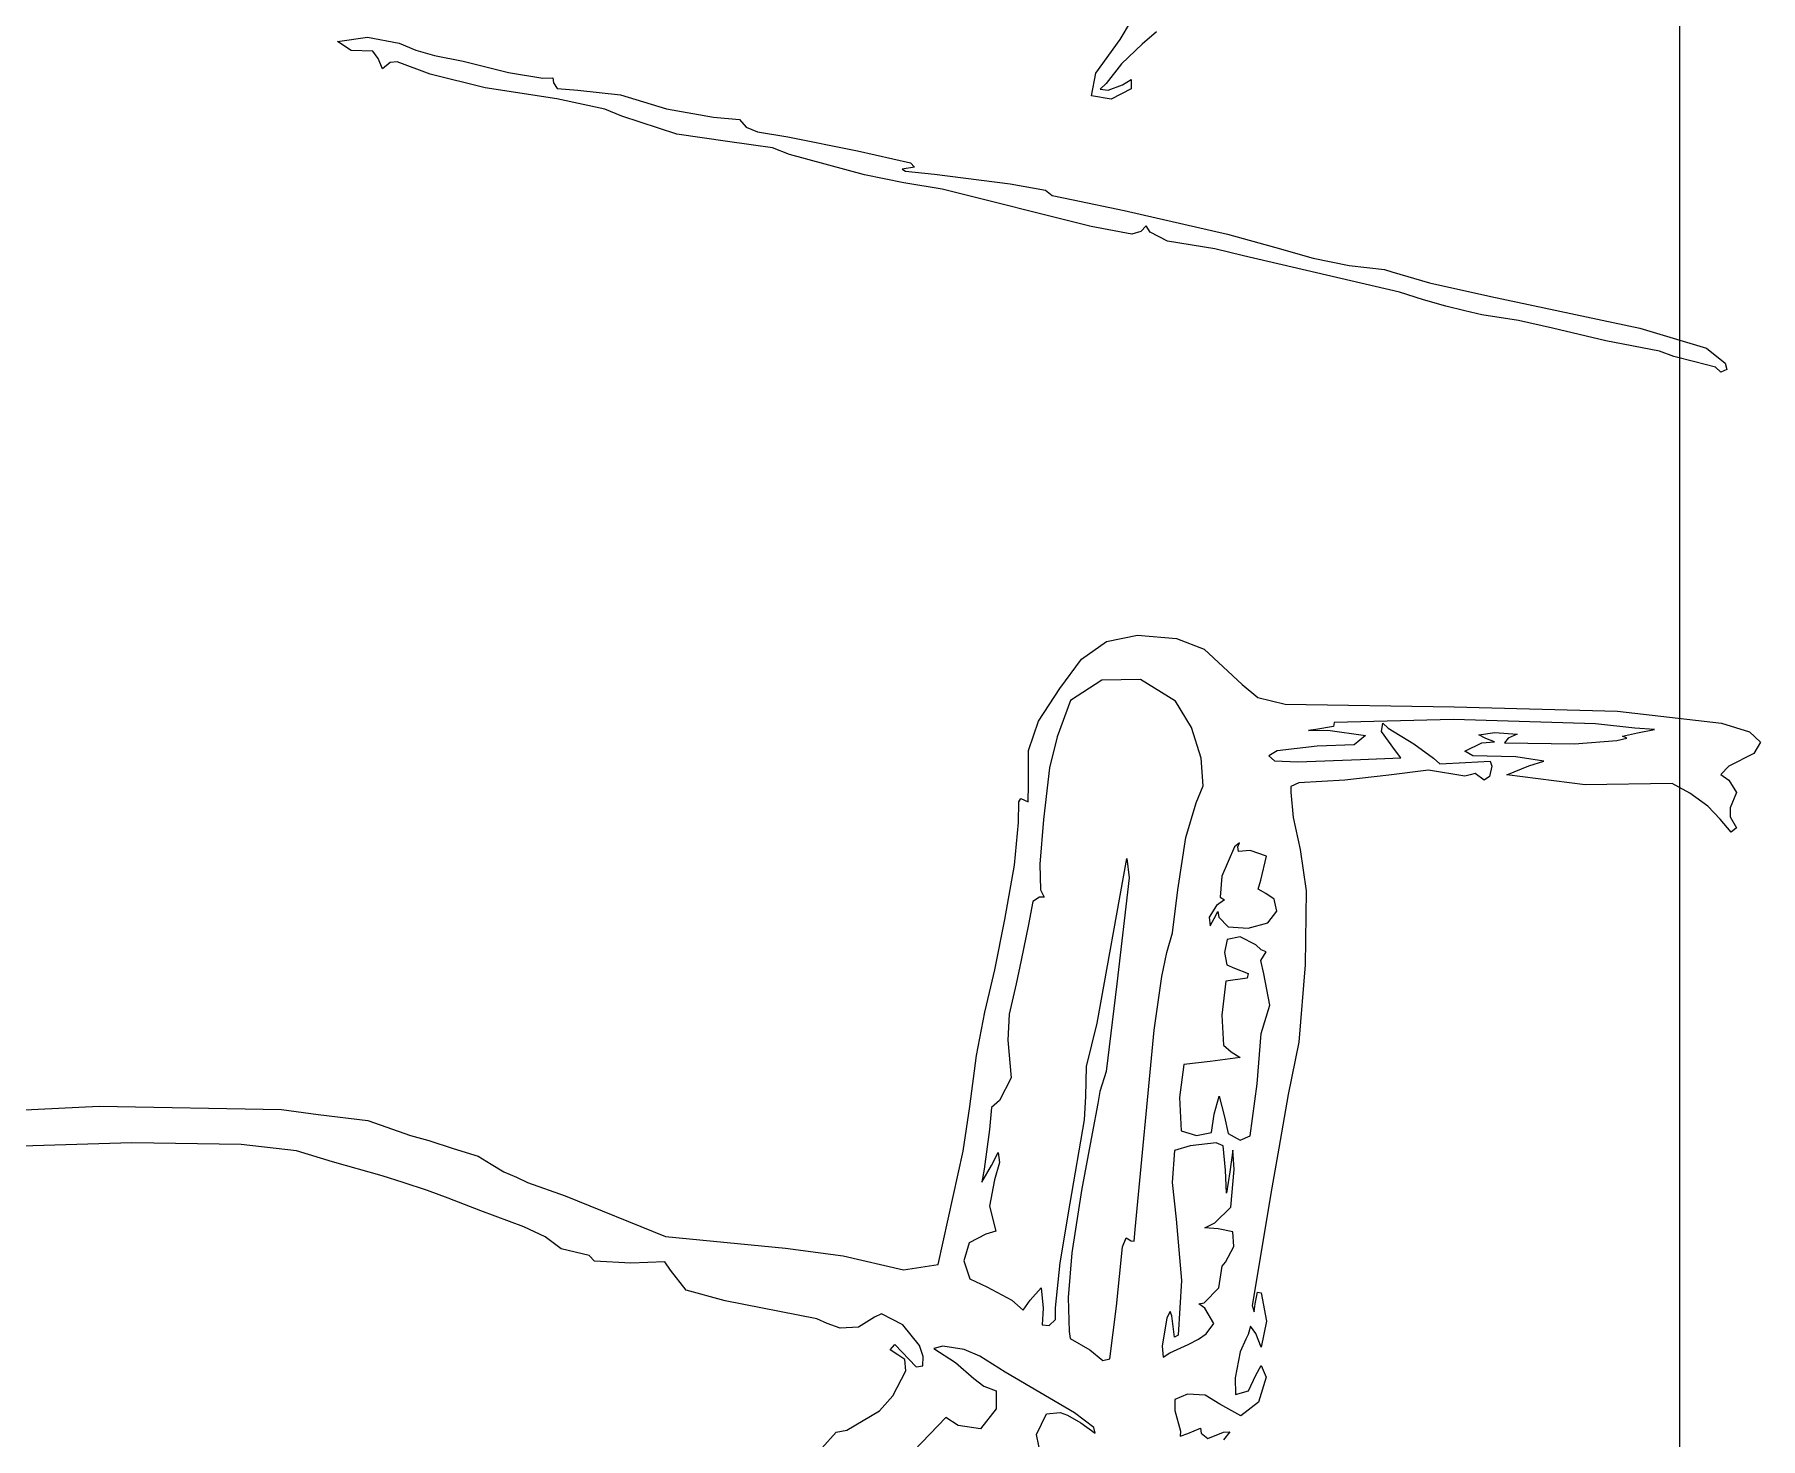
# Model space of a CAD drawing. Header units: centimetres. Extents: x 0 to 56.7, y -3.6 to 10.6.
# Drawn here: x 53.366 to 56.654, y 2.026 to 4.7 of the extents above; entities that cross this region are included whole.
import ezdxf

# ---------------------------------------------------------------- set-up
doc = ezdxf.new("R2010")
doc.units = ezdxf.units.CM
doc.header["$MEASUREMENT"] = 0
doc.layers.add('digi4 v3_digi3', color=7, linetype='Continuous')

msp = doc.modelspace()

# ---------------------------------------------------------------- linework, layer by layer
at = {"layer": 'digi4 v3_digi3'}
for p, q in [((56.5, 9), (56.5, -3.5)), ((55.4344, 4.6905), (55.4738, 4.7565)), ((55.5036, 4.7053), (55.4765, 4.6819)), ((53.9431, 4.6867), (54.0002, 4.6949)), ((53.9692, 4.6694), (53.9431, 4.6867)), ((54.0002, 4.6949), (54.0602, 4.6836)), ((54.0602, 4.6836), (54.0924, 4.6702)), ((54.0924, 4.6702), (54.1276, 4.6602)), ((55.3881, 4.6264), (55.4344, 4.6905)), ((55.4765, 4.6819), (55.4371, 4.6442)), ((54.01, 4.6687), (53.9692, 4.6694)), ((54.0202, 4.6545), (54.01, 4.6687)), ((54.0288, 4.6347), (54.0202, 4.6545)), ((54.0435, 4.6465), (54.0288, 4.6347)), ((54.0567, 4.6479), (54.0435, 4.6465)), ((54.1197, 4.6245), (54.0567, 4.6479)), ((54.1276, 4.6602), (54.1824, 4.6496)), ((54.1824, 4.6496), (54.269, 4.6279)), ((55.4371, 4.6442), (55.4076, 4.6068)), ((54.2243, 4.5983), (54.1197, 4.6245)), ((54.269, 4.6279), (54.3345, 4.6167)), ((54.3345, 4.6167), (54.353, 4.6174)), ((54.353, 4.6174), (54.3546, 4.6079)), ((54.3546, 4.6079), (54.3613, 4.5971)), ((55.3798, 4.5833), (55.3881, 4.6264)), ((55.4076, 4.6068), (55.3962, 4.5962)), ((55.4115, 4.5942), (55.4389, 4.6042)), ((55.4389, 4.6042), (55.455, 4.6142)), ((55.455, 4.6142), (55.455, 4.5964)), ((54.3607, 4.5779), (54.2243, 4.5983)), ((54.4524, 4.5579), (54.3607, 4.5779)), ((54.3613, 4.5971), (54.4006, 4.5942)), ((54.4006, 4.5942), (54.4824, 4.5852)), ((54.4824, 4.5852), (54.57, 4.5588)), ((55.3798, 4.5833), (55.3798, 4.5833)), ((55.4172, 4.5769), (55.3798, 4.5833)), ((55.3962, 4.5962), (55.4115, 4.5942)), ((55.455, 4.5964), (55.4172, 4.5769)), ((54.4846, 4.5444), (54.4524, 4.5579)), ((54.5894, 4.5103), (54.4846, 4.5444)), ((54.57, 4.5588), (54.6596, 4.5425)), ((54.6596, 4.5425), (54.709, 4.5382)), ((54.6863, 4.4965), (54.5894, 4.5103)), ((54.709, 4.5382), (54.7216, 4.5238)), ((54.7216, 4.5238), (54.7432, 4.5146)), ((54.7432, 4.5146), (54.801, 4.5052)), ((54.7718, 4.4845), (54.6863, 4.4965)), ((54.8043, 4.4717), (54.7718, 4.4845)), ((54.801, 4.5052), (54.9341, 4.4785)), ((54.9341, 4.4785), (55.0348, 4.4556)), ((54.9473, 4.4326), (54.8043, 4.4717)), ((55.0425, 4.4477), (55.0189, 4.4433)), ((55.0189, 4.4433), (55.0254, 4.4398)), ((55.0254, 4.4398), (55.0805, 4.4338)), ((55.0348, 4.4556), (55.0425, 4.4477)), ((55.022, 4.4175), (54.9473, 4.4326)), ((55.0954, 4.4053), (55.022, 4.4175)), ((55.0805, 4.4338), (55.2249, 4.4154)), ((55.2249, 4.4154), (55.2921, 4.4033)), ((55.3792, 4.3342), (55.0954, 4.4053)), ((55.2921, 4.4033), (55.3045, 4.3934)), ((55.3045, 4.3934), (55.3446, 4.3851)), ((55.3446, 4.3851), (55.4417, 4.3647)), ((55.4417, 4.3647), (55.6385, 4.3201)), ((55.4563, 4.3196), (55.3792, 4.3342)), ((55.4738, 4.3247), (55.4563, 4.3196)), ((55.4837, 4.3354), (55.4738, 4.3247)), ((55.4912, 4.3235), (55.4837, 4.3354)), ((55.5247, 4.3062), (55.4912, 4.3235)), ((55.6385, 4.3201), (55.7281, 4.2951)), ((55.6145, 4.2916), (55.5247, 4.3062)), ((55.6693, 4.2784), (55.6145, 4.2916)), ((55.9665, 4.2093), (55.6693, 4.2784)), ((55.7281, 4.2951), (55.8023, 4.274)), ((55.8023, 4.274), (55.8705, 4.2604)), ((55.8705, 4.2604), (55.9377, 4.2525)), ((55.9377, 4.2525), (55.9517, 4.2483)), ((55.9517, 4.2483), (56.0238, 4.2271)), ((56.0238, 4.2271), (56.1408, 4.2013)), ((56.0122, 4.1946), (55.9665, 4.2093)), ((56.0546, 4.1829), (56.0122, 4.1946)), ((56.091, 4.1736), (56.0546, 4.1829)), ((56.1408, 4.2013), (56.4246, 4.1408)), ((56.1234, 4.166), (56.091, 4.1736)), ((56.1931, 4.1556), (56.1234, 4.166)), ((56.2579, 4.1408), (56.1931, 4.1556)), ((56.3599, 4.1165), (56.2579, 4.1408)), ((56.4619, 4.0966), (56.3599, 4.1165)), ((56.4246, 4.1408), (56.5515, 4.1029)), ((56.4893, 4.0865), (56.4619, 4.0966)), ((56.5291, 4.0765), (56.4893, 4.0865)), ((56.5515, 4.1029), (56.5872, 4.0743)), ((56.5689, 4.0665), (56.5291, 4.0765)), ((56.5789, 4.0566), (56.5689, 4.0665)), ((56.5689, 4.0665), (56.5689, 4.0665)), ((56.5899, 4.0618), (56.5789, 4.0566)), ((56.5872, 4.0743), (56.5899, 4.0618)), ((55.4085, 3.5436), (55.4676, 3.5562)), ((55.4676, 3.5562), (55.5415, 3.5495)), ((55.3603, 3.5101), (55.4085, 3.5436)), ((55.5415, 3.5495), (55.5943, 3.5294)), ((55.5943, 3.5294), (55.667, 3.4617)), ((55.3193, 3.4542), (55.3603, 3.5101)), ((55.2784, 3.3919), (55.3193, 3.4542)), ((55.3993, 3.47), (55.3394, 3.4314)), ((55.4729, 3.4716), (55.3993, 3.47)), ((55.5395, 3.43), (55.4729, 3.4716)), ((55.667, 3.4617), (55.6967, 3.4373)), ((55.3394, 3.4314), (55.3143, 3.3621)), ((55.5699, 3.3798), (55.5395, 3.43)), ((55.6967, 3.4373), (55.7486, 3.4247)), ((55.7486, 3.4247), (56.0705, 3.4194)), ((55.2598, 3.336), (55.2784, 3.3919)), ((55.8422, 3.3896), (55.841, 3.3819)), ((56.0692, 3.3953), (55.8422, 3.3896)), ((55.9321, 3.3724), (55.9345, 3.3881)), ((55.9345, 3.3881), (55.9446, 3.3786)), ((56.34, 3.3868), (56.0692, 3.3953)), ((56.0705, 3.4194), (56.3819, 3.4112)), ((56.3819, 3.4112), (56.5801, 3.388)), ((56.5801, 3.388), (56.6334, 3.3716)), ((55.3143, 3.3621), (55.2996, 3.3029)), ((55.5886, 3.3215), (55.5699, 3.3798)), ((55.807, 3.3765), (55.7933, 3.3743)), ((55.7933, 3.3743), (55.8298, 3.3751)), ((55.841, 3.3819), (55.807, 3.3765)), ((55.8298, 3.3751), (55.9019, 3.365)), ((55.9019, 3.365), (55.8802, 3.3471)), ((55.9592, 3.3355), (55.9321, 3.3724)), ((55.9446, 3.3786), (55.994, 3.3492)), ((56.1177, 3.3658), (56.1484, 3.3707)), ((56.1309, 3.359), (56.1177, 3.3658)), ((56.1472, 3.3526), (56.1309, 3.359)), ((56.1484, 3.3707), (56.1907, 3.3674)), ((56.1737, 3.3597), (56.1663, 3.3506)), ((56.1907, 3.3674), (56.1737, 3.3597)), ((56.3002, 3.3491), (56.3808, 3.3553)), ((56.4147, 3.3789), (56.34, 3.3868)), ((56.3808, 3.3553), (56.3998, 3.3597)), ((56.3917, 3.3636), (56.4197, 3.3696)), ((56.3998, 3.3597), (56.3917, 3.3636)), ((56.4526, 3.376), (56.4147, 3.3789)), ((56.4197, 3.3696), (56.4526, 3.376)), ((56.6334, 3.3716), (56.6543, 3.3523)), ((55.2594, 3.2711), (55.2598, 3.336)), ((55.7333, 3.3355), (55.7176, 3.3259)), ((55.7176, 3.3259), (55.7285, 3.3168)), ((55.8095, 3.3444), (55.7333, 3.3355)), ((55.8802, 3.3471), (55.8095, 3.3444)), ((55.892, 3.319), (55.9691, 3.3225)), ((55.9691, 3.3225), (55.9592, 3.3355)), ((55.994, 3.3492), (56.0314, 3.3214)), ((56.0911, 3.3351), (56.1235, 3.3507)), ((56.1062, 3.3263), (56.0911, 3.3351)), ((56.1884, 3.3242), (56.1062, 3.3263)), ((56.1235, 3.3507), (56.1472, 3.3526)), ((56.1663, 3.3506), (56.3002, 3.3491)), ((56.2417, 3.3161), (56.1884, 3.3242)), ((56.6416, 3.3304), (56.5939, 3.3063)), ((56.6543, 3.3523), (56.6416, 3.3304)), ((55.2996, 3.3029), (55.2885, 3.2048)), ((55.5927, 3.2691), (55.5886, 3.3215)), ((55.7285, 3.3168), (55.7725, 3.3143)), ((55.7725, 3.3143), (55.892, 3.319)), ((55.9463, 3.2893), (55.8623, 3.28)), ((56.022, 3.2989), (55.9463, 3.2893)), ((56.0913, 3.287), (56.022, 3.2989)), ((56.0314, 3.3214), (56.0433, 3.3111)), ((56.0433, 3.3111), (56.0923, 3.3134)), ((56.1011, 3.29), (56.0913, 3.287)), ((56.0923, 3.3134), (56.1395, 3.316)), ((56.1109, 3.2925), (56.1011, 3.29)), ((56.1276, 3.28), (56.1109, 3.2925)), ((56.1422, 3.3064), (56.1377, 3.2866)), ((56.1395, 3.316), (56.1422, 3.3064)), ((56.1708, 3.2897), (56.2131, 3.3067)), ((56.3204, 3.271), (56.1708, 3.2897)), ((56.2131, 3.3067), (56.2417, 3.3161)), ((56.5939, 3.3063), (56.579, 3.2903)), ((56.579, 3.2903), (56.5939, 3.28)), ((55.2588, 3.2382), (55.2594, 3.2711)), ((55.5793, 3.2366), (55.5927, 3.2691)), ((55.7749, 3.2748), (55.7592, 3.2676)), ((55.7592, 3.2676), (55.7596, 3.2568)), ((55.7596, 3.2568), (55.7638, 3.2088)), ((55.8623, 3.28), (55.7749, 3.2748)), ((56.1377, 3.2866), (56.1276, 3.28)), ((56.4862, 3.2731), (56.3204, 3.271)), ((56.5195, 3.2548), (56.4862, 3.2731)), ((56.5939, 3.28), (56.6088, 3.2561)), ((56.6088, 3.2561), (56.5964, 3.2273)), ((55.2406, 3.1991), (55.2412, 3.2386)), ((55.2412, 3.2386), (55.2451, 3.2445)), ((55.2451, 3.2445), (55.2588, 3.2382)), ((55.5591, 3.1705), (55.5793, 3.2366)), ((56.5542, 3.2302), (56.5195, 3.2548)), ((56.5772, 3.2053), (56.5542, 3.2302)), ((56.5964, 3.2273), (56.5964, 3.2096)), ((55.233, 3.1176), (55.2406, 3.1991)), ((55.2885, 3.2048), (55.2811, 3.1194)), ((55.7638, 3.2088), (55.777, 3.1477)), ((56.5987, 3.1805), (56.5772, 3.2053)), ((56.5964, 3.2096), (56.6084, 3.189)), ((55.544, 3.0709), (55.5591, 3.1705)), ((55.6618, 3.1605), (55.6524, 3.153)), ((55.6587, 3.1528), (55.6618, 3.1605)), ((56.6084, 3.189), (56.5987, 3.1805)), ((55.3904, 2.817), (55.4467, 3.1307)), ((55.4467, 3.1307), (55.4516, 3.0939)), ((55.6524, 3.153), (55.628, 3.0968)), ((55.6597, 3.144), (55.6587, 3.1528)), ((55.6821, 3.1455), (55.6597, 3.144)), ((55.7129, 3.1348), (55.6821, 3.1455)), ((55.702, 3.0895), (55.7129, 3.1348)), ((55.777, 3.1477), (55.7886, 3.069)), ((55.2147, 3.014), (55.233, 3.1176)), ((55.2811, 3.1194), (55.2822, 3.0711)), ((55.4516, 3.0939), (55.4281, 2.8917)), ((55.628, 3.0968), (55.6248, 3.057)), ((55.2822, 3.0711), (55.2893, 3.0565)), ((55.5339, 2.9888), (55.544, 3.0709)), ((55.6972, 3.0722), (55.702, 3.0895)), ((55.712, 3.0641), (55.6972, 3.0722)), ((55.7279, 3.0533), (55.712, 3.0641)), ((55.7886, 3.069), (55.787, 2.9282)), ((55.2678, 3.0488), (55.2593, 3.0045)), ((55.2803, 3.0571), (55.2678, 3.0488)), ((55.2893, 3.0565), (55.2803, 3.0571)), ((55.6181, 3.0411), (55.6039, 3.0186)), ((55.6132, 3.0162), (55.6203, 3.0294)), ((55.6331, 3.0516), (55.6181, 3.0411)), ((55.6203, 3.0294), (55.6224, 3.0186)), ((55.6248, 3.057), (55.6331, 3.0516)), ((55.7156, 3.0082), (55.7326, 3.0299)), ((55.7326, 3.0299), (55.7279, 3.0533)), ((55.1955, 2.9181), (55.2147, 3.014)), ((55.2593, 3.0045), (55.2455, 2.9365)), ((55.6039, 3.0186), (55.6057, 3.0023)), ((55.6057, 3.0023), (55.6132, 3.0162)), ((55.6224, 3.0187), (55.6402, 3.0005)), ((55.6224, 3.0186), (55.6224, 3.0187)), ((55.6402, 3.0005), (55.6781, 2.9977)), ((55.6781, 2.9977), (55.7156, 3.0082)), ((55.5235, 2.9515), (55.5339, 2.9888)), ((55.638, 2.9763), (55.6331, 2.9515)), ((55.6629, 2.9813), (55.638, 2.9763)), ((55.6928, 2.9658), (55.6629, 2.9813)), ((55.7028, 2.9564), (55.6928, 2.9658)), ((55.2455, 2.9365), (55.2364, 2.8917)), ((55.5136, 2.9056), (55.5235, 2.9515)), ((55.6331, 2.9515), (55.6372, 2.9279)), ((55.6372, 2.9279), (55.6524, 2.9216)), ((55.7021, 2.9361), (55.7127, 2.9526)), ((55.7083, 2.911), (55.7021, 2.9361)), ((55.7127, 2.9526), (55.7028, 2.9564)), ((55.787, 2.9282), (55.7747, 2.7803)), ((55.1851, 2.8754), (55.1955, 2.9181)), ((55.4993, 2.8036), (55.5136, 2.9056)), ((55.6359, 2.8968), (55.6281, 2.832)), ((55.6761, 2.9026), (55.6359, 2.8968)), ((55.6524, 2.9216), (55.678, 2.9114)), ((55.678, 2.9114), (55.6761, 2.9026)), ((55.7193, 2.8513), (55.7083, 2.911)), ((55.1763, 2.8377), (55.1851, 2.8754)), ((55.2364, 2.8917), (55.2225, 2.8339)), ((55.4281, 2.8917), (55.4077, 2.7248)), ((55.1603, 2.755), (55.1763, 2.8377)), ((55.2225, 2.8339), (55.2204, 2.7841)), ((55.6281, 2.832), (55.6312, 2.7747)), ((55.703, 2.7973), (55.7193, 2.8513)), ((55.3704, 2.7342), (55.3904, 2.817)), ((55.4626, 2.4238), (55.4993, 2.8036)), ((55.6952, 2.7015), (55.703, 2.7973)), ((55.2204, 2.7841), (55.2268, 2.7125)), ((55.6312, 2.7747), (55.6455, 2.7623)), ((55.7747, 2.7803), (55.7545, 2.6807)), ((55.148, 2.6578), (55.1603, 2.755)), ((55.3688, 2.677), (55.3704, 2.7342)), ((55.5555, 2.7379), (55.5474, 2.6752)), ((55.6057, 2.7439), (55.5555, 2.7379)), ((55.6629, 2.7514), (55.6057, 2.7439)), ((55.6455, 2.7623), (55.6629, 2.7514)), ((55.2268, 2.7125), (55.2044, 2.6697)), ((55.4077, 2.7248), (55.3953, 2.6869)), ((55.6819, 2.6022), (55.6952, 2.7015)), ((55.2044, 2.6697), (55.1888, 2.656)), ((55.366, 2.6329), (55.3688, 2.677)), ((55.3953, 2.6869), (55.3919, 2.6635)), ((55.5474, 2.6752), (55.5506, 2.612)), ((55.6132, 2.6434), (55.6231, 2.6777)), ((55.6231, 2.6777), (55.6331, 2.6381)), ((55.7545, 2.6807), (55.7368, 2.5787)), ((53.1291, 2.6413), (53.4891, 2.6589)), ((53.4891, 2.6589), (53.8365, 2.6521)), ((53.8365, 2.6521), (53.906, 2.6428)), ((53.906, 2.6428), (54.001, 2.6313)), ((54.001, 2.6313), (54.0823, 2.6027)), ((55.135, 2.5731), (55.148, 2.6578)), ((55.1888, 2.656), (55.1851, 2.6145)), ((55.339, 2.4736), (55.366, 2.6329)), ((55.3919, 2.6635), (55.381, 2.6065)), ((55.6086, 2.6085), (55.6132, 2.6434)), ((55.6331, 2.6381), (55.64, 2.6063)), ((54.0823, 2.6027), (54.1172, 2.593)), ((55.1851, 2.6145), (55.1753, 2.5389)), ((55.381, 2.6065), (55.3608, 2.4982)), ((55.5506, 2.612), (55.5797, 2.603)), ((55.5797, 2.603), (55.6086, 2.6085)), ((55.64, 2.6063), (55.6629, 2.594)), ((55.6629, 2.594), (55.6819, 2.6022)), ((55.6819, 2.6022), (55.6819, 2.6022)), ((53.5513, 2.5886), (53.3417, 2.5828)), ((53.7595, 2.5858), (53.5513, 2.5886)), ((53.8649, 2.5739), (53.7595, 2.5858)), ((53.9337, 2.5525), (53.8649, 2.5739)), ((54.1172, 2.593), (54.1632, 2.578)), ((54.1632, 2.578), (54.2108, 2.5632)), ((55.0872, 2.3572), (55.135, 2.5731)), ((55.1892, 2.5457), (55.2017, 2.5706)), ((55.2017, 2.5706), (55.2042, 2.5513)), ((55.5378, 2.5744), (55.5335, 2.5134)), ((55.5675, 2.5831), (55.5378, 2.5744)), ((55.6173, 2.5891), (55.5675, 2.5831)), ((55.6304, 2.5831), (55.6173, 2.5891)), ((55.6347, 2.5369), (55.6304, 2.5831)), ((55.6491, 2.575), (55.643, 2.5333)), ((55.6512, 2.5383), (55.6491, 2.575)), ((55.7368, 2.5787), (55.723, 2.5034)), ((54.0281, 2.5258), (53.9337, 2.5525)), ((54.2108, 2.5632), (54.2357, 2.5482)), ((54.2357, 2.5482), (54.2597, 2.5333)), ((54.2597, 2.5333), (54.2841, 2.5233)), ((55.1707, 2.5141), (55.1892, 2.5457)), ((55.1753, 2.5389), (55.1707, 2.5141)), ((55.2042, 2.5513), (55.195, 2.5184)), ((55.6369, 2.4927), (55.6347, 2.5369)), ((55.643, 2.5333), (55.6369, 2.4927)), ((55.6454, 2.4662), (55.6512, 2.5383)), ((54.0682, 2.5131), (54.0281, 2.5258)), ((54.1142, 2.4981), (54.0682, 2.5131)), ((54.2841, 2.5233), (54.3052, 2.5134)), ((54.3052, 2.5134), (54.3768, 2.4879)), ((55.195, 2.5184), (55.1852, 2.4683)), ((55.5335, 2.5134), (55.541, 2.4436)), ((55.723, 2.5034), (55.6857, 2.2787)), ((54.154, 2.4834), (54.1142, 2.4981)), ((54.2161, 2.4595), (54.154, 2.4834)), ((54.3768, 2.4879), (54.568, 2.4101)), ((55.1852, 2.4683), (55.1975, 2.4204)), ((55.32, 2.3601), (55.339, 2.4736)), ((55.3608, 2.4982), (55.342, 2.379)), ((54.2982, 2.4289), (54.2161, 2.4595)), ((55.541, 2.4436), (55.5514, 2.3267)), ((55.5957, 2.4271), (55.6149, 2.4365)), ((55.6149, 2.4365), (55.6454, 2.4662)), ((54.3388, 2.41), (54.2982, 2.4289)), ((54.3694, 2.3872), (54.3388, 2.41)), ((54.568, 2.4101), (54.7968, 2.3881)), ((55.1784, 2.4146), (55.1467, 2.3983)), ((55.1975, 2.4204), (55.1784, 2.4146)), ((55.4387, 2.391), (55.446, 2.408)), ((55.446, 2.408), (55.4552, 2.4022)), ((55.4552, 2.4022), (55.4612, 2.4012)), ((55.4612, 2.4012), (55.4626, 2.4238)), ((55.6213, 2.4248), (55.5957, 2.4271)), ((55.6489, 2.4192), (55.6213, 2.4248)), ((55.6511, 2.3914), (55.6489, 2.4192)), ((54.4222, 2.374), (54.3694, 2.3872)), ((54.4328, 2.3631), (54.4222, 2.374)), ((54.7968, 2.3881), (54.9063, 2.3733)), ((54.9063, 2.3733), (55.0217, 2.3468)), ((55.1467, 2.3983), (55.1367, 2.3639)), ((55.342, 2.379), (55.3355, 2.2944)), ((55.4273, 2.2778), (55.4387, 2.391)), ((55.6348, 2.3618), (55.6511, 2.3914)), ((54.5019, 2.3593), (54.4328, 2.3631)), ((54.5666, 2.3624), (54.5019, 2.3593)), ((54.5777, 2.3464), (54.5666, 2.3624)), ((54.6075, 2.3081), (54.5777, 2.3464)), ((55.0217, 2.3468), (55.0872, 2.3572)), ((55.1367, 2.3639), (55.1479, 2.3297)), ((55.311, 2.2744), (55.32, 2.3601)), ((55.6221, 2.3129), (55.6283, 2.3537)), ((55.6283, 2.3537), (55.6348, 2.3618)), ((54.6814, 2.2879), (54.6075, 2.3081)), ((55.1479, 2.3297), (55.18, 2.3143)), ((55.18, 2.3143), (55.2276, 2.2889)), ((55.2627, 2.2889), (55.2838, 2.3128)), ((55.2838, 2.3128), (55.2873, 2.2742)), ((55.5514, 2.3267), (55.5449, 2.2227)), ((55.5945, 2.2841), (55.6221, 2.3129)), ((55.6917, 2.2819), (55.6961, 2.3044)), ((55.6961, 2.3044), (55.7032, 2.3031)), ((55.7032, 2.3031), (55.7128, 2.249)), ((54.8565, 2.2534), (54.6814, 2.2879)), ((55.2276, 2.2889), (55.2496, 2.2699)), ((55.2496, 2.2699), (55.2627, 2.2889)), ((55.2873, 2.2742), (55.2858, 2.2422)), ((55.3113, 2.252), (55.311, 2.2744)), ((55.3355, 2.2944), (55.3373, 2.2296)), ((55.4148, 2.1771), (55.4273, 2.2778)), ((55.4273, 2.2778), (55.4273, 2.2778)), ((55.5841, 2.2821), (55.5945, 2.2841)), ((55.5957, 2.2736), (55.5841, 2.2821)), ((55.6127, 2.2445), (55.5957, 2.2736)), ((55.6857, 2.2787), (55.6899, 2.2668)), ((55.6899, 2.2668), (55.6917, 2.2819)), ((54.8758, 2.2446), (54.8565, 2.2534)), ((54.9007, 2.2355), (54.8758, 2.2446)), ((54.9358, 2.2376), (54.9007, 2.2355)), ((54.966, 2.2567), (54.9358, 2.2376)), ((54.9792, 2.2631), (54.966, 2.2567)), ((55.02, 2.2421), (54.9792, 2.2631)), ((55.0516, 2.2027), (55.02, 2.2421)), ((55.2858, 2.2422), (55.2992, 2.2408)), ((55.2992, 2.2408), (55.3113, 2.252)), ((55.5235, 2.2554), (55.5146, 2.2015)), ((55.5293, 2.2678), (55.5235, 2.2554)), ((55.5327, 2.2595), (55.5293, 2.2678)), ((55.5381, 2.2185), (55.5327, 2.2595)), ((55.5982, 2.2247), (55.6127, 2.2445)), ((55.6827, 2.2395), (55.6784, 2.224)), ((55.6929, 2.2258), (55.6827, 2.2395)), ((55.7128, 2.249), (55.7028, 2.1998)), ((54.9959, 2.1948), (55.0051, 2.2047)), ((55.0051, 2.2047), (55.0457, 2.1622)), ((55.3373, 2.2296), (55.3387, 2.2161)), ((55.3387, 2.2161), (55.3765, 2.1942)), ((55.5292, 2.1891), (55.5641, 2.2047)), ((55.5449, 2.2227), (55.5381, 2.2185)), ((55.5641, 2.2047), (55.5833, 2.2147)), ((55.5641, 2.2047), (55.5641, 2.2047)), ((55.5833, 2.2147), (55.5982, 2.2247)), ((55.6735, 2.2147), (55.663, 2.1905)), ((55.6784, 2.224), (55.6735, 2.2147)), ((55.7028, 2.1998), (55.6929, 2.2258)), ((55.0108, 2.1848), (54.9959, 2.1948)), ((55.0241, 2.1758), (55.0108, 2.1848)), ((55.0261, 2.1543), (55.0241, 2.1758)), ((55.0592, 2.1816), (55.0516, 2.2027)), ((55.0581, 2.1642), (55.0592, 2.1816)), ((55.0964, 2.2015), (55.0794, 2.1971)), ((55.0794, 2.1971), (55.1202, 2.1706)), ((55.1371, 2.1949), (55.0964, 2.2015)), ((55.1202, 2.1706), (55.1552, 2.1396)), ((55.1669, 2.1823), (55.1371, 2.1949)), ((55.2149, 2.152), (55.1669, 2.1823)), ((55.3765, 2.1942), (55.401, 2.1744)), ((55.401, 2.1744), (55.4148, 2.1771)), ((55.5146, 2.2015), (55.5162, 2.1804)), ((55.5162, 2.1804), (55.5292, 2.1891)), ((55.663, 2.1905), (55.6534, 2.141)), ((55.0009, 2.107), (55.0261, 2.1543)), ((55.0457, 2.1622), (55.0581, 2.1642)), ((55.1552, 2.1396), (55.1745, 2.1251)), ((55.347, 2.0747), (55.2149, 2.152)), ((55.6534, 2.141), (55.6538, 2.1097)), ((55.6787, 2.1163), (55.6929, 2.1462)), ((55.6929, 2.1462), (55.7028, 2.1649)), ((55.7122, 2.1424), (55.6976, 2.0948)), ((55.7028, 2.1649), (55.7122, 2.1424)), ((54.976, 2.0785), (55.0009, 2.107)), ((55.1745, 2.1251), (55.198, 2.1164)), ((55.198, 2.1164), (55.1978, 2.082)), ((55.5626, 2.1101), (55.5387, 2.0998)), ((55.596, 2.1079), (55.5626, 2.1101)), ((55.6241, 2.0911), (55.596, 2.1079)), ((55.6538, 2.1097), (55.6787, 2.1163)), ((54.9136, 2.0415), (54.976, 2.0785)), ((55.1978, 2.082), (55.1684, 2.0441)), ((55.275, 2.0333), (55.2941, 2.0727)), ((55.2941, 2.0727), (55.3197, 2.0749)), ((55.3197, 2.0749), (55.3338, 2.0699)), ((55.3839, 2.0465), (55.347, 2.0747)), ((55.5387, 2.0998), (55.5385, 2.0789)), ((55.5385, 2.0789), (55.5495, 2.0394)), ((55.6641, 2.0687), (55.6241, 2.0911)), ((55.6976, 2.0948), (55.6641, 2.0687)), ((54.8934, 2.0376), (54.9136, 2.0415)), ((55.1022, 2.0653), (54.986, 1.9448)), ((55.1257, 2.0501), (55.1022, 2.0653)), ((55.1684, 2.0441), (55.1257, 2.0501)), ((55.3338, 2.0699), (55.3595, 2.0552)), ((55.3595, 2.0552), (55.3865, 2.0355)), ((55.3865, 2.0355), (55.3839, 2.0465)), ((55.5495, 2.0394), (55.5489, 2.0301)), ((55.563, 2.0353), (55.5876, 2.045)), ((55.5876, 2.045), (55.5883, 2.0355)), ((54.8656, 2.007), (54.8934, 2.0376)), ((55.2835, 1.9902), (55.275, 2.0333)), ((55.5489, 2.0301), (55.563, 2.0353)), ((55.5883, 2.0355), (55.601, 2.0258)), ((55.601, 2.0258), (55.6311, 2.0375)), ((55.6311, 2.0375), (55.6431, 2.0383)), ((55.6431, 2.0383), (55.6314, 2.0233))]:
    msp.add_line(p, q, dxfattribs=at)

doc.saveas('drawing.dxf')
